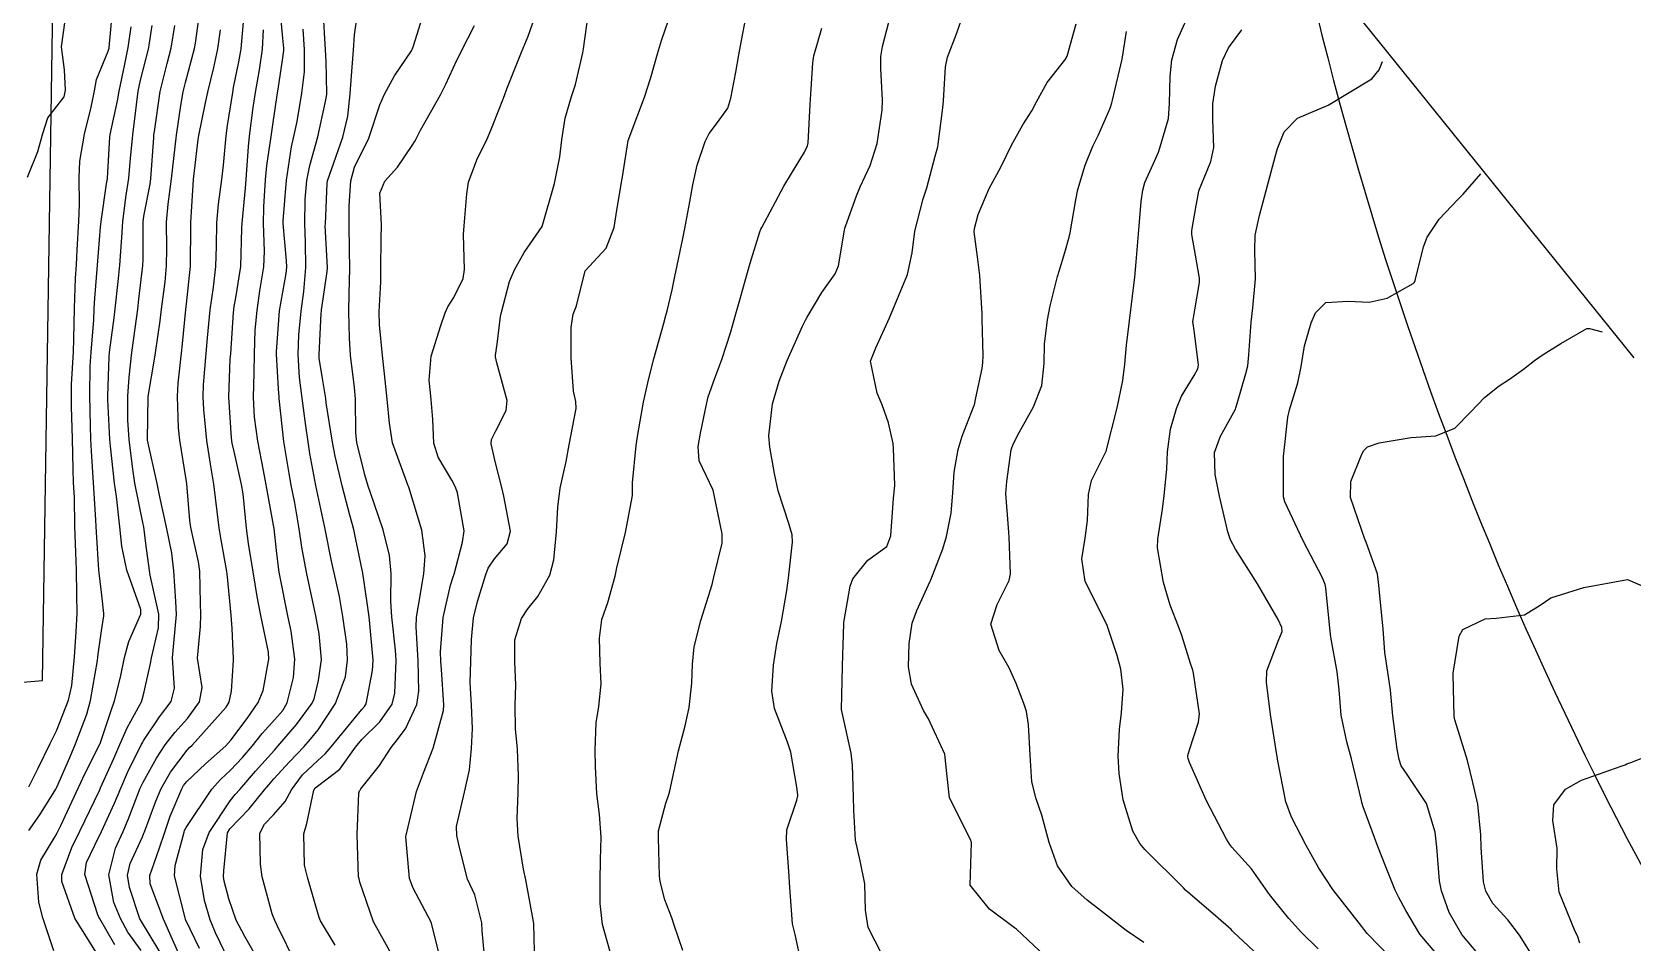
# Model space of a CAD drawing. Header units: metres. Extents: x 292545 to 299085, y 7450245 to 7463078.
# Drawn here: x 296033.9 to 296107.3, y 7458424.2 to 7458466 of the extents above; entities that cross this region are included whole.
import ezdxf

# ---------------------------------------------------------------- set-up
doc = ezdxf.new("R2010")
doc.units = ezdxf.units.M
for name, color, linetype in [('Area', 45, 'Continuous'), ('Curvas de Nivel 1m', 11, 'Continuous'), ('Curvas de Nivel 5m', 15, 'Continuous'), ('Edificações', 30, 'Continuous'), ('Vias Primárias', 230, 'Continuous')]:
    doc.layers.add(name, color=color, linetype=linetype)

msp = doc.modelspace()

# ---------------------------------------------------------------- linework, layer by layer
at = {"layer": 'Area'}
msp.add_polyline3d([(296060.576, 7458513.611, 674.409), (296060.791, 7458513.18, 674.939), (296061.973, 7458511.52, 684.248), (296063.899, 7458508.82, 685.958), (296066.748, 7458504.468, 677.529), (296067.316, 7458503.147, 678.149), (296071.035, 7458497.342, 692.718), (296076.634, 7458489.185, 691.039), (296076.768, 7458488.988, 690.458), (296107.347, 7458451.031, 693.428)], dxfattribs=at)
at = {"layer": 'Curvas de Nivel 1m', "flags": 128}
for points, elevation in [([(296033.699, 7458431.322), (296034.116, 7458432.158), (296034.688, 7458433.313), (296034.781, 7458433.506), (296034.979, 7458433.891), (296035.526, 7458435.302), (296035.676, 7458435.976), (296035.801, 7458437.298), (296035.88, 7458438.448), (296035.915, 7458439.297), (296035.907, 7458440.153), (296035.891, 7458441.298), (296035.864, 7458442.092), (296035.822, 7458443.299), (296035.794, 7458444.608), (296035.761, 7458445.3), (296035.732, 7458445.914), (296035.71, 7458447.301), (296035.666, 7458448.792), (296035.655, 7458449.303), (296035.662, 7458449.797), (296035.749, 7458451.302), (296035.773, 7458451.885), (296035.797, 7458453.301), (296035.843, 7458454.682), (296035.884, 7458455.3), (296035.929, 7458455.989), (296035.998, 7458457.299), (296036.028, 7458458.066), (296036.012, 7458459.299), (296036.043, 7458460.051), (296036.253, 7458461.296), (296036.563, 7458462.539), (296036.713, 7458463.289), (296036.811, 7458463.808), (296037.35, 7458465.112), (296037.391, 7458465.241), (296037.397, 7458465.28), (296037.553, 7458467.096)], 666), ([(296040.014, 7458423.248), (296038.872, 7458425.143), (296038.828, 7458425.216), (296038.803, 7458425.261), (296038.326, 7458426.707), (296038.231, 7458427.27), (296038.361, 7458427.806), (296038.92, 7458429.038), (296038.985, 7458429.197), (296039.011, 7458429.259), (296039.526, 7458430.665), (296039.774, 7458431.252), (296040.204, 7458431.998), (296040.969, 7458433.01), (296041.081, 7458433.128), (296041.193, 7458433.237), (296042.758, 7458434.98), (296042.9, 7458435.211), (296042.998, 7458435.72), (296043.099, 7458437.122), (296043.1, 7458437.209), (296043.034, 7458438.591), (296042.985, 7458439.211), (296042.814, 7458440.967), (296042.784, 7458441.214), (296042.528, 7458442.669), (296042.435, 7458443.22), (296042.35, 7458443.966), (296042.2, 7458445.224), (296042.038, 7458446.142), (296041.874, 7458447.229), (296041.734, 7458448.652), (296041.702, 7458449.232), (296041.725, 7458449.788), (296041.848, 7458451.23), (296041.903, 7458451.943), (296042.029, 7458453.228), (296042.173, 7458454.267), (296042.283, 7458455.22), (296042.309, 7458456.153), (296042.334, 7458457.219), (296042.405, 7458458.075), (296042.558, 7458459.217), (296042.631, 7458459.868), (296042.762, 7458461.215), (296042.824, 7458461.699), (296043.063, 7458463.213), (296043.101, 7458463.438), (296043.344, 7458464.618), (296043.438, 7458465.123), (296043.451, 7458465.209), (296043.605, 7458466.974)], 672), ([(296041.532, 7458423.902), (296040.899, 7458425.24), (296040.89, 7458425.256), (296040.874, 7458425.312), (296040.391, 7458427.245), (296040.425, 7458427.72), (296040.83, 7458429.241), (296040.851, 7458429.314), (296040.925, 7458429.46), (296042.103, 7458431.223), (296042.505, 7458431.662), (296042.956, 7458432.09), (296043.502, 7458432.667), (296043.945, 7458433.2), (296044.404, 7458433.77), (296044.985, 7458434.412), (296045.352, 7458434.824), (296045.553, 7458435.184), (296045.843, 7458436.343), (296045.913, 7458437.181), (296045.741, 7458438.474), (296045.593, 7458439.184), (296045.219, 7458441.031), (296045.19, 7458441.189), (296045.17, 7458441.294), (296045.073, 7458442.173), (296044.958, 7458443.191), (296044.935, 7458443.342), (296044.6, 7458445.195), (296044.471, 7458445.845), (296044.212, 7458447.199), (296044.057, 7458448.293), (296044.013, 7458449.201), (296044.041, 7458450.334), (296044.055, 7458451.201), (296044.092, 7458452.302), (296044.177, 7458453.2), (296044.311, 7458454.104), (296044.491, 7458455.197), (296044.517, 7458455.921), (296044.473, 7458457.198), (296044.495, 7458457.963), (296044.571, 7458459.197), (296044.628, 7458459.851), (296044.821, 7458461.195), (296044.883, 7458461.619), (296045.122, 7458463.192), (296045.15, 7458463.367), (296045.346, 7458464.7), (296045.408, 7458465.133), (296045.409, 7458465.189), (296045.407, 7458465.242), (296045.358, 7458465.697), (296045.227, 7458467.191)], 674), ([(296044.336, 7458423.195), (296043.612, 7458424.456), (296043.225, 7458425.206), (296042.883, 7458426.181), (296042.669, 7458426.991), (296042.64, 7458427.214), (296042.647, 7458427.463), (296042.827, 7458429.211), (296042.925, 7458429.402), (296043.817, 7458430.318), (296044.524, 7458431.194), (296044.715, 7458431.424), (296044.95, 7458431.695), (296045.664, 7458432.482), (296046.331, 7458433.176), (296046.633, 7458433.517), (296046.981, 7458433.946), (296047.783, 7458435.158), (296048.228, 7458436.375), (296048.326, 7458437.15), (296048.295, 7458437.88), (296048.112, 7458439.154), (296047.955, 7458440.059), (296047.714, 7458441.16), (296047.598, 7458441.692), (296047.302, 7458443.158), (296047.097, 7458444.089), (296046.875, 7458445.164), (296046.596, 7458446.636), (296046.515, 7458447.169), (296046.419, 7458447.895), (296046.246, 7458449.174), (296046.123, 7458450.126), (296046.067, 7458451.177), (296046.09, 7458452.075), (296046.193, 7458453.175), (296046.316, 7458454.074), (296046.421, 7458455.172), (296046.405, 7458456.334), (296046.37, 7458457.173), (296046.387, 7458458.296), (296046.453, 7458459.172), (296046.591, 7458459.862), (296046.965, 7458461.165), (296047.319, 7458462.798), (296047.373, 7458463.109), (296047.375, 7458463.159), (296047.345, 7458464.624), (296047.323, 7458465.16), (296047.208, 7458466.999)], 676), ([(296045.976, 7458423.179), (296045.104, 7458424.954), (296044.989, 7458425.189), (296044.876, 7458425.492), (296044.418, 7458427.195), (296044.327, 7458427.771), (296044.309, 7458429.196), (296044.513, 7458429.608), (296044.931, 7458430.043), (296045.468, 7458430.654), (296045.764, 7458431.182), (296046.257, 7458431.873), (296046.963, 7458432.529), (296047.298, 7458432.835), (296047.577, 7458433.161), (296048.99, 7458434.884), (296049.112, 7458435.018), (296049.178, 7458435.138), (296049.479, 7458436.665), (296049.497, 7458437.135), (296049.358, 7458438.817), (296049.321, 7458439.137), (296049.061, 7458440.931), (296049.03, 7458441.108), (296049.025, 7458441.141), (296048.691, 7458442.757), (296048.611, 7458443.145), (296048.438, 7458443.801), (296048.078, 7458445.15), (296047.765, 7458446.515), (296047.644, 7458447.155), (296047.355, 7458448.964), (296047.325, 7458449.158), (296047.172, 7458450.069), (296047.026, 7458451.007), (296047.019, 7458451.162), (296047.119, 7458453.079), (296047.13, 7458453.161), (296047.136, 7458453.229), (296047.212, 7458453.734), (296047.399, 7458454.99), (296047.407, 7458455.158), (296047.307, 7458457.105), (296047.311, 7458457.159), (296047.392, 7458459.039), (296047.413, 7458459.159), (296047.903, 7458460.544), (296048.114, 7458461.152), (296048.338, 7458462.124), (296048.451, 7458463.149), (296048.514, 7458463.97), (296048.599, 7458465.148), (296048.649, 7458465.858), (296048.837, 7458467.145)], 677), ([(296047.768, 7458424.062), (296047.094, 7458425.167), (296047.033, 7458425.326), (296046.88, 7458425.844), (296046.489, 7458427.174), (296046.353, 7458427.724), (296046.329, 7458429.176), (296046.458, 7458429.644), (296046.781, 7458431.172), (296046.838, 7458431.278), (296046.946, 7458431.364), (296047.972, 7458432.14), (296048.689, 7458433.144), (296048.977, 7458433.506), (296049.812, 7458434.304), (296050.374, 7458435.126), (296050.502, 7458435.621), (296050.564, 7458437.124), (296050.536, 7458437.609), (296050.362, 7458439.127), (296050.321, 7458439.857), (296050.323, 7458441.127), (296050.249, 7458441.95), (296049.968, 7458443.131), (296049.371, 7458444.876), (296049.269, 7458445.138), (296049.118, 7458445.648), (296048.754, 7458447.144), (296048.705, 7458447.579), (296048.692, 7458449.145), (296048.644, 7458449.669), (296048.466, 7458451.147), (296048.417, 7458451.922), (296048.383, 7458453.148), (296048.406, 7458453.957), (296048.438, 7458455.148), (296048.416, 7458455.973), (296048.4, 7458457.149), (296048.405, 7458458.005), (296048.472, 7458459.148), (296048.646, 7458459.783), (296049.303, 7458461.114), (296049.808, 7458462.645), (296050.024, 7458463.133), (296050.491, 7458463.973), (296051.26, 7458465.121), (296051.297, 7458465.177), (296051.355, 7458465.346), (296051.901, 7458467.112)], 678), ([(296056.921, 7458423.116), (296056.873, 7458425.05), (296056.51, 7458427.054), (296056.407, 7458427.548), (296056.156, 7458429.058), (296056.113, 7458429.876), (296056.164, 7458431.058), (296056.179, 7458431.829), (296056.125, 7458433.058), (296056.041, 7458433.996), (296056.014, 7458435.06), (296056.055, 7458436.007), (296056.004, 7458437.06), (296056.011, 7458438.077), (296056.312, 7458439.057), (296056.599, 7458439.503), (296057.053, 7458440.065), (296057.615, 7458441.042), (296057.788, 7458441.757), (296057.913, 7458443.038), (296057.973, 7458444.163), (296058.093, 7458445.035), (296058.357, 7458446.264), (296058.505, 7458447.029), (296058.825, 7458448.7), (296058.805, 7458449.025), (296058.691, 7458449.496), (296058.586, 7458451.029), (296058.589, 7458452.421), (296058.679, 7458453.028), (296058.828, 7458453.407), (296059.233, 7458455.02), (296060.19, 7458456.064), (296060.563, 7458457.007), (296060.662, 7458457.603), (296060.891, 7458459.004), (296060.946, 7458459.335), (296061.212, 7458461.001), (296061.23, 7458461.074), (296061.305, 7458461.256), (296061.96, 7458462.99), (296062.249, 7458463.904), (296062.547, 7458464.982), (296062.733, 7458465.598), (296063.206, 7458466.973)], 682), ([(296060.488, 7458423.373), (296060.022, 7458425.009), (296059.919, 7458425.973), (296059.918, 7458427.01), (296059.939, 7458427.978), (296059.966, 7458429.01), (296059.886, 7458430.058), (296059.767, 7458431.012), (296059.708, 7458432.26), (296059.689, 7458433.013), (296059.734, 7458434.261), (296059.862, 7458435.011), (296059.961, 7458436.053), (296059.928, 7458437.011), (296059.886, 7458438.156), (296059.991, 7458439.011), (296060.272, 7458439.787), (296060.611, 7458441.005), (296060.682, 7458441.389), (296061.083, 7458443), (296061.4, 7458444.706), (296061.404, 7458444.997), (296061.399, 7458445.279), (296061.577, 7458446.993), (296061.652, 7458447.506), (296061.911, 7458448.989), (296062.136, 7458450.018), (296062.391, 7458450.982), (296062.84, 7458452.616), (296062.938, 7458452.974), (296062.996, 7458453.183), (296063.221, 7458454.144), (296063.366, 7458454.834), (296063.394, 7458454.968), (296063.712, 7458456.502), (296063.801, 7458456.965), (296064.037, 7458458.19), (296064.178, 7458458.961), (296064.374, 7458459.871), (296064.734, 7458460.956), (296064.93, 7458461.33), (296065.312, 7458461.834), (296065.775, 7458462.489), (296065.924, 7458462.944), (296066.14, 7458464.136), (296066.289, 7458464.941), (296066.451, 7458465.845), (296066.662, 7458466.937)], 683), ([(296033.705, 7458429.322), (296034.207, 7458430.04), (296034.942, 7458431.212), (296034.991, 7458431.309), (296035.584, 7458432.681), (296035.846, 7458433.297), (296036.358, 7458434.66), (296036.535, 7458435.287), (296036.855, 7458437.126), (296036.875, 7458437.282), (296036.884, 7458437.412), (296037.031, 7458438.492), (296037.145, 7458439.175), (296037.153, 7458439.279), (296037.051, 7458440.131), (296036.935, 7458441.155), (296036.923, 7458441.282), (296036.81, 7458443.014), (296036.797, 7458443.284), (296036.786, 7458443.586), (296036.672, 7458445.287), (296036.574, 7458446.735), (296036.552, 7458447.289), (296036.536, 7458447.895), (296036.501, 7458449.29), (296036.523, 7458450.636), (296036.56, 7458451.289), (296036.684, 7458452.774), (296036.703, 7458453.287), (296036.729, 7458453.769), (296036.859, 7458455.286), (296036.993, 7458457.026), (296037.02, 7458457.283), (296037.27, 7458459.016), (296037.307, 7458459.245), (296037.309, 7458459.28), (296037.417, 7458461.163), (296037.432, 7458461.279), (296037.77, 7458462.824), (296037.854, 7458463.275), (296038.111, 7458464.502), (296038.269, 7458465.271), (296038.402, 7458466.23)], 667), ([(296034.858, 7458423.797), (296034.339, 7458425.315), (296034.17, 7458426.031), (296034.077, 7458427.318), (296034.26, 7458427.959), (296034.919, 7458429.051), (296035.01, 7458429.22), (296035.054, 7458429.308), (296035.168, 7458429.549), (296035.982, 7458431.294), (296036.294, 7458431.948), (296036.96, 7458433.28), (296036.973, 7458433.313), (296037.471, 7458434.793), (296037.636, 7458435.274), (296037.908, 7458436.367), (296038.087, 7458437.269), (296038.295, 7458437.996), (296038.849, 7458439.262), (296038.84, 7458439.467), (296038.2, 7458441.269), (296037.975, 7458442.37), (296037.881, 7458443.272), (296037.72, 7458444.658), (296037.638, 7458445.275), (296037.444, 7458446.963), (296037.418, 7458447.277), (296037.333, 7458449.106), (296037.328, 7458449.278), (296037.392, 7458451.067), (296037.409, 7458451.278), (296037.615, 7458452.86), (296037.665, 7458453.275), (296037.824, 7458454.674), (296037.885, 7458455.273), (296037.971, 7458456.547), (296038.016, 7458457.272), (296038.155, 7458458.38), (296038.287, 7458459.27), (296038.371, 7458460.185), (296038.473, 7458461.268), (296038.571, 7458462.007), (296038.728, 7458463.266), (296038.823, 7458463.773), (296039.203, 7458465.261), (296039.229, 7458465.386), (296039.363, 7458466.279)], 668), ([(296036.856, 7458423.631), (296035.814, 7458425.301), (296035.213, 7458426.983), (296035.224, 7458427.307), (296035.68, 7458428.534), (296036.043, 7458429.293), (296036.942, 7458431.153), (296036.981, 7458431.241), (296036.999, 7458431.279), (296037.605, 7458432.632), (296037.878, 7458433.271), (296038.213, 7458434.035), (296038.882, 7458435.261), (296038.912, 7458435.343), (296038.997, 7458435.681), (296039.284, 7458436.983), (296039.336, 7458437.257), (296039.655, 7458438.632), (296039.671, 7458439.254), (296039.277, 7458441.042), (296039.234, 7458441.258), (296039.075, 7458442.496), (296038.975, 7458443.261), (296038.952, 7458443.394), (296038.573, 7458445.265), (296038.469, 7458445.917), (296038.302, 7458447.268), (296038.249, 7458448.166), (296038.253, 7458449.269), (296038.302, 7458450.138), (296038.431, 7458451.268), (296038.521, 7458451.935), (296038.7, 7458453.265), (296038.756, 7458453.718), (296038.935, 7458455.263), (296038.951, 7458455.547), (296038.954, 7458457.263), (296038.982, 7458457.537), (296039.27, 7458458.999), (296039.307, 7458459.259), (296039.433, 7458461.126), (296039.447, 7458461.258), (296039.467, 7458461.42), (296039.733, 7458463.254), (296040.052, 7458464.539), (296040.23, 7458465.247), (296040.405, 7458466.286)], 669), ([(296040.716, 7458423.38), (296039.89, 7458425.25), (296039.275, 7458426.87), (296039.263, 7458427.256), (296039.679, 7458428.484), (296039.939, 7458429.25), (296040.193, 7458429.984), (296040.721, 7458431.242), (296040.8, 7458431.387), (296040.948, 7458431.567), (296041.805, 7458432.382), (296042.742, 7458433.213), (296042.976, 7458433.474), (296043.719, 7458434.469), (296044.233, 7458435.198), (296044.45, 7458435.744), (296044.716, 7458437.193), (296044.705, 7458437.506), (296044.343, 7458439.197), (296044.189, 7458440.061), (296044.002, 7458441.201), (296043.786, 7458442.492), (296043.698, 7458443.204), (296043.538, 7458444.774), (296043.466, 7458445.206), (296043.128, 7458446.717), (296043.034, 7458447.113), (296043.018, 7458447.212), (296043.001, 7458447.346), (296042.877, 7458449.214), (296042.95, 7458450.983), (296042.969, 7458451.213), (296043.096, 7458453.105), (296043.104, 7458453.211), (296043.118, 7458453.297), (296043.213, 7458453.876), (296043.408, 7458455.031), (296043.425, 7458455.208), (296043.482, 7458456.976), (296043.493, 7458457.208), (296043.653, 7458458.823), (296043.683, 7458459.206), (296043.778, 7458460.723), (296043.83, 7458461.205), (296044.002, 7458462.517), (296044.105, 7458463.202), (296044.287, 7458464.253), (296044.42, 7458465.199), (296044.469, 7458466.092)], 673), ([(296050.34, 7458423.643), (296049.515, 7458425.134), (296048.891, 7458426.945), (296048.855, 7458427.103), (296048.847, 7458427.141), (296048.838, 7458427.196), (296048.766, 7458429.142), (296048.84, 7458431.039), (296048.873, 7458431.141), (296048.903, 7458431.181), (296048.944, 7458431.227), (296049.791, 7458432.301), (296050.332, 7458433.126), (296050.611, 7458433.489), (296050.982, 7458433.991), (296051.51, 7458435.112), (296051.603, 7458435.715), (296051.563, 7458437.112), (296051.473, 7458438.677), (296051.491, 7458439.113), (296051.588, 7458439.652), (296051.828, 7458441.109), (296051.896, 7458441.933), (296051.735, 7458443.11), (296051.143, 7458445.089), (296051.131, 7458445.12), (296051.113, 7458445.155), (296050.393, 7458447.127), (296050.249, 7458448.026), (296050.154, 7458449.13), (296050.022, 7458450.283), (296049.937, 7458451.132), (296049.795, 7458452.536), (296049.782, 7458453.134), (296049.85, 7458454.508), (296049.863, 7458455.134), (296049.879, 7458456.501), (296049.885, 7458457.134), (296049.813, 7458458.589), (296050.033, 7458459.132), (296050.628, 7458459.781), (296051.298, 7458460.767), (296051.425, 7458460.994), (296051.494, 7458461.117), (296051.677, 7458461.484), (296052.597, 7458463.101), (296052.838, 7458463.589), (296053.347, 7458464.687), (296053.48, 7458464.959), (296053.547, 7458465.088), (296054.158, 7458466.285)], 679), ([(296054.662, 7458423.073), (296054.512, 7458424.718), (296054.491, 7458425.076), (296054.171, 7458426.366), (296053.84, 7458427.086), (296053.466, 7458428.54), (296053.345, 7458429.094), (296053.336, 7458429.503), (296053.702, 7458431.082), (296053.92, 7458432.113), (296054.013, 7458433.079), (296054.055, 7458434.001), (296054.024, 7458435.08), (296053.961, 7458436.123), (296053.982, 7458437.08), (296054.024, 7458438.084), (296054.104, 7458439.079), (296054.291, 7458439.837), (296054.673, 7458441.074), (296054.779, 7458441.36), (296055.07, 7458441.799), (296055.656, 7458442.485), (296055.8, 7458443.063), (296055.505, 7458444.668), (296055.407, 7458445.067), (296055.124, 7458446.196), (296054.915, 7458447.072), (296054.936, 7458447.271), (296055.139, 7458447.676), (296055.61, 7458448.604), (296055.657, 7458449.065), (296055.179, 7458450.8), (296055.113, 7458451.071), (296055.113, 7458451.142), (296055.189, 7458451.647), (296055.35, 7458452.92), (296055.373, 7458453.068), (296055.763, 7458454.527), (296055.986, 7458455.062), (296056.439, 7458455.86), (296057.253, 7458457.05), (296057.83, 7458459.034), (296058.069, 7458460.255), (296058.165, 7458461.031), (296058.313, 7458462.03), (296058.602, 7458463.027), (296058.782, 7458463.572), (296059.128, 7458465.022), (296059.161, 7458465.206), (296059.369, 7458466.76)], 681), ([(296063.711, 7458423.817), (296063.322, 7458424.973), (296063.206, 7458425.305), (296062.885, 7458426.14), (296062.668, 7458426.982), (296062.641, 7458427.238), (296062.59, 7458428.983), (296062.602, 7458429.307), (296062.939, 7458430.577), (296063.073, 7458430.978), (296063.115, 7458431.148), (296063.522, 7458432.972), (296063.823, 7458434.125), (296064.006, 7458434.965), (296064.123, 7458436.082), (296064.156, 7458436.963), (296064.237, 7458437.75), (296064.547, 7458438.957), (296065.06, 7458440.612), (296065.123, 7458440.889), (296065.137, 7458440.949), (296065.515, 7458442.509), (296065.524, 7458442.946), (296065.113, 7458444.95), (296064.459, 7458446.293), (296064.42, 7458446.957), (296064.526, 7458447.569), (296064.811, 7458448.953), (296064.881, 7458449.229), (296065.169, 7458450.043), (296065.417, 7458450.71), (296065.502, 7458450.947), (296065.916, 7458452.222), (296066.122, 7458452.941), (296066.354, 7458453.801), (296066.676, 7458454.936), (296066.805, 7458455.367), (296067.252, 7458456.809), (296067.3, 7458456.929), (296067.342, 7458457.017), (296068.348, 7458458.914), (296068.704, 7458459.487), (296069.296, 7458460.468), (296069.438, 7458460.762), (296069.47, 7458460.898), (296069.56, 7458462.659), (296069.574, 7458462.897), (296069.673, 7458464.563), (296069.723, 7458464.896), (296070.089, 7458466.166)], 684), ([(296072.854, 7458423.618), (296072.222, 7458424.867), (296072.092, 7458425.657), (296072.07, 7458426.868), (296071.853, 7458427.926), (296071.642, 7458428.873), (296071.554, 7458430.257), (296071.552, 7458430.874), (296071.505, 7458432.327), (296071.431, 7458432.875), (296070.993, 7458434.88), (296071.045, 7458436.848), (296071.044, 7458436.88), (296071.097, 7458438.814), (296071.1, 7458438.879), (296071.393, 7458440.542), (296071.511, 7458440.876), (296072.199, 7458441.741), (296073.078, 7458442.368), (296073.258, 7458442.857), (296073.383, 7458444.581), (296073.409, 7458444.856), (296073.435, 7458445.174), (296073.383, 7458446.856), (296073.364, 7458447.086), (296073.145, 7458448.041), (296072.859, 7458448.863), (296072.629, 7458449.397), (296072.325, 7458450.869), (296072.564, 7458451.491), (296073.203, 7458452.86), (296074.019, 7458454.848), (296074.231, 7458455.852), (296074.366, 7458456.843), (296074.748, 7458458.318), (296074.912, 7458458.835), (296074.994, 7458459.116), (296075.295, 7458460.283), (296075.412, 7458460.718), (296075.433, 7458460.829), (296075.643, 7458462.503), (296075.68, 7458462.826), (296075.77, 7458464.394), (296075.86, 7458464.825), (296076.274, 7458465.906), (296076.589, 7458466.818)], 686), ([(296080.848, 7458423.076), (296079.018, 7458424.788), (296078.941, 7458424.856), (296078.874, 7458424.904), (296077.784, 7458425.703), (296076.893, 7458426.81), (296076.965, 7458428.767), (296076.951, 7458428.81), (296076.924, 7458428.87), (296075.944, 7458430.82), (296075.835, 7458431.941), (296075.741, 7458432.822), (296074.987, 7458434.447), (296074.757, 7458434.834), (296074.2, 7458436.037), (296074.067, 7458436.844), (296074.094, 7458437.915), (296074.242, 7458438.842), (296074.455, 7458439.426), (296075.062, 7458440.767), (296075.086, 7458440.807), (296075.095, 7458440.83), (296075.649, 7458442.252), (296075.82, 7458442.823), (296076.032, 7458443.888), (296076.1, 7458444.82), (296076.167, 7458445.775), (296076.353, 7458446.818), (296076.525, 7458447.43), (296077.072, 7458448.811), (296077.094, 7458448.87), (296077.159, 7458449.188), (296077.444, 7458450.542), (296077.486, 7458450.805), (296077.493, 7458451.112), (296077.455, 7458452.806), (296077.449, 7458453.05), (296077.341, 7458454.808), (296077.236, 7458455.668), (296077.088, 7458456.812), (296077.101, 7458456.965), (296077.261, 7458457.604), (296077.767, 7458458.803), (296078.299, 7458459.783), (296078.793, 7458460.788), (296079.312, 7458461.72), (296079.729, 7458462.366), (296079.95, 7458462.774), (296080.434, 7458463.667), (296081.283, 7458464.761), (296081.309, 7458464.795), (296081.345, 7458464.877), (296081.769, 7458466.354)], 687), ([(296090.847, 7458422.906), (296088.971, 7458424.669), (296088.924, 7458424.719), (296088.874, 7458424.774), (296088.15, 7458425.407), (296086.891, 7458426.485), (296086.785, 7458426.585), (296086.681, 7458426.693), (296084.919, 7458428.45), (296084.685, 7458428.722), (296084.362, 7458429.293), (296083.926, 7458430.73), (296083.743, 7458431.944), (296083.687, 7458432.733), (296083.744, 7458433.97), (296083.845, 7458434.731), (296083.92, 7458435.814), (296083.816, 7458436.732), (296083.648, 7458437.36), (296083.191, 7458438.738), (296083.038, 7458439.057), (296082.178, 7458440.749), (296082.022, 7458441.802), (296082.183, 7458442.749), (296082.283, 7458443.56), (296082.331, 7458444.748), (296082.466, 7458445.4), (296083.133, 7458446.74), (296083.651, 7458448.733), (296083.911, 7458449.99), (296083.994, 7458450.728), (296084.071, 7458451.606), (296084.207, 7458452.725), (296084.35, 7458453.858), (296084.454, 7458454.722), (296084.523, 7458455.431), (296084.619, 7458456.72), (296084.753, 7458458.203), (296084.817, 7458458.717), (296084.916, 7458459.078), (296085.291, 7458459.925), (296085.536, 7458460.471), (296085.624, 7458460.707), (296086, 7458462.019), (296086.052, 7458462.703), (296086.076, 7458463.962), (296086.158, 7458464.702), (296086.416, 7458465.64), (296086.886, 7458466.695)], 689), ([(296038.858, 7458423.809), (296038.25, 7458424.652), (296037.906, 7458425.275), (296037.612, 7458426.011), (296037.368, 7458427.283), (296037.675, 7458428.509), (296038.03, 7458429.269), (296038.298, 7458429.898), (296038.818, 7458431.261), (296038.855, 7458431.35), (296038.947, 7458431.534), (296039.569, 7458432.649), (296039.963, 7458433.25), (296040.401, 7458433.824), (296040.985, 7458434.471), (296041.537, 7458435.232), (296041.655, 7458435.885), (296041.45, 7458437.233), (296041.578, 7458438.689), (296041.603, 7458439.232), (296041.579, 7458439.763), (296041.546, 7458441.233), (296041.492, 7458441.659), (296041.131, 7458443.239), (296041.088, 7458443.561), (296040.953, 7458445.242), (296040.923, 7458445.434), (296040.628, 7458447.245), (296040.571, 7458447.816), (296040.522, 7458449.246), (296040.555, 7458449.86), (296040.716, 7458451.245), (296040.759, 7458451.673), (296040.906, 7458453.243), (296040.941, 7458453.509), (296041.125, 7458455.232), (296041.135, 7458457.115), (296041.135, 7458457.232), (296041.262, 7458459.219), (296041.275, 7458459.348), (296041.475, 7458461.053), (296041.5, 7458461.228), (296041.813, 7458462.73), (296041.925, 7458463.224), (296042.2, 7458464.361), (296042.378, 7458465.22), (296042.501, 7458466.08)], 671), ([(296084.865, 7458424.173), (296084.051, 7458424.728), (296082.882, 7458425.655), (296082.271, 7458426.13), (296081.56, 7458426.753), (296080.907, 7458427.702), (296080.53, 7458428.766), (296080.184, 7458430.02), (296079.923, 7458430.775), (296079.736, 7458431.563), (296079.657, 7458432.78), (296079.572, 7458434.193), (296079.48, 7458434.783), (296079.362, 7458435.15), (296079.006, 7458436.076), (296078.685, 7458436.793), (296078.232, 7458437.587), (296077.842, 7458438.802), (296078.141, 7458439.705), (296078.695, 7458440.794), (296078.749, 7458441.11), (296078.695, 7458442.794), (296078.659, 7458443.225), (296078.542, 7458444.796), (296078.574, 7458445.34), (296078.785, 7458446.793), (296078.865, 7458447.063), (296079.141, 7458447.595), (296079.81, 7458448.78), (296080.185, 7458449.752), (296080.295, 7458450.769), (296080.314, 7458451.646), (296080.443, 7458452.768), (296080.57, 7458453.406), (296080.911, 7458454.763), (296080.985, 7458455.004), (296081.239, 7458455.864), (296081.444, 7458456.564), (296081.486, 7458456.758), (296081.741, 7458458.282), (296081.839, 7458458.754), (296082.17, 7458459.871), (296082.528, 7458460.748), (296082.782, 7458461.271), (296083.32, 7458462.489), (296083.404, 7458462.739), (296083.438, 7458462.852), (296083.879, 7458464.732), (296084.076, 7458466.015)], 688), ([(296096.847, 7458422.81), (296095.12, 7458424.596), (296095.009, 7458424.733), (296094.876, 7458424.914), (296093.546, 7458426.613), (296092.903, 7458427.594), (296092.322, 7458428.626), (296091.639, 7458429.927), (296091.379, 7458430.636), (296091.002, 7458432.6), (296090.996, 7458432.64), (296090.965, 7458432.793), (296090.686, 7458434.645), (296090.492, 7458436.132), (296090.513, 7458436.647), (296091.027, 7458438.01), (296091.209, 7458438.461), (296091.194, 7458438.638), (296091.038, 7458439.006), (296090.086, 7458440.655), (296089.689, 7458441.28), (296089.079, 7458442.235), (296088.851, 7458442.672), (296088.728, 7458443.034), (296088.338, 7458444.678), (296088.135, 7458445.668), (296088.113, 7458446.68), (296088.384, 7458447.434), (296089.074, 7458448.671), (296089.096, 7458448.728), (296089.157, 7458448.931), (296089.543, 7458450.299), (296089.633, 7458450.663), (296089.691, 7458451.165), (296089.791, 7458452.661), (296089.872, 7458453.323), (296089.988, 7458454.659), (296089.954, 7458455.948), (296089.976, 7458456.659), (296090.169, 7458457.563), (296090.468, 7458458.652), (296090.901, 7458460.257), (296091.008, 7458460.644), (296091.304, 7458461.404), (296091.92, 7458462.028), (296093.323, 7458462.62), (296095.335, 7458463.837), (296095.67, 7458464.256), (296095.813, 7458464.63)], 691), ([(296098.85, 7458423.012), (296097.533, 7458424.563), (296096.884, 7458425.651), (296096.566, 7458426.251), (296096.402, 7458426.577), (296095.974, 7458427.654), (296095.602, 7458428.59), (296094.94, 7458430.403), (296094.877, 7458430.601), (296094.853, 7458430.692), (296094.401, 7458432.606), (296094.186, 7458433.396), (296093.924, 7458434.611), (296093.834, 7458435.782), (296093.734, 7458436.613), (296093.453, 7458438.192), (296093.399, 7458438.616), (296093.22, 7458440.459), (296093.188, 7458440.619), (296093.066, 7458440.918), (296092.172, 7458442.629), (296091.332, 7458444.406), (296091.278, 7458444.638), (296091.282, 7458446.488), (296091.294, 7458446.638), (296091.478, 7458448.308), (296091.548, 7458448.636), (296091.929, 7458449.875), (296092.09, 7458450.631), (296092.246, 7458451.575), (296092.55, 7458452.627), (296092.746, 7458453.086), (296093.212, 7458453.568), (296094.243, 7458453.634), (296095.213, 7458453.582), (296096.034, 7458453.763), (296097.222, 7458454.438), (296097.286, 7458454.506), (296097.316, 7458454.569), (296097.698, 7458456.114), (296097.871, 7458456.564), (296098.422, 7458457.398), (296099.27, 7458458.302), (296099.519, 7458458.546), (296100.333, 7458459.48)], 692), ([(296100.848, 7458422.887), (296099.46, 7458424.544), (296098.883, 7458425.559), (296098.532, 7458426.554), (296098.443, 7458427.009), (296098.318, 7458428.556), (296098.241, 7458429.239), (296097.835, 7458430.561), (296096.956, 7458431.898), (296096.681, 7458432.295), (296096.578, 7458432.576), (296096.486, 7458433.061), (296096.289, 7458434.581), (296096.188, 7458435.765), (296096.063, 7458436.584), (296095.929, 7458437.493), (296095.844, 7458438.588), (296095.707, 7458439.937), (296095.658, 7458440.591), (296095.589, 7458441.113), (296095.082, 7458442.521), (296095.053, 7458442.6), (296095.03, 7458442.654), (296094.356, 7458444.607), (296094.373, 7458445.349), (296094.874, 7458446.603), (296094.959, 7458446.777), (296095.136, 7458446.936), (296095.666, 7458447.12), (296097.141, 7458447.364), (296098.263, 7458447.437), (296099.145, 7458447.792), (296099.868, 7458448.539), (296100.497, 7458449.196), (296101.171, 7458449.74), (296101.641, 7458450.05), (296102.293, 7458450.509), (296102.792, 7458450.899), (296103.19, 7458451.175), (296104.008, 7458451.678), (296105.202, 7458452.365), (296105.312, 7458452.368), (296105.893, 7458452.22)], 693), ([(296102.855, 7458423.324), (296102.105, 7458424.512), (296101.572, 7458425.212), (296100.887, 7458425.967), (296100.555, 7458426.533), (296100.462, 7458426.969), (296100.348, 7458428.536), (296100.328, 7458429.13), (296100.195, 7458430.537), (296099.97, 7458431.523), (296099.717, 7458432.542), (296099.142, 7458434.397), (296099.107, 7458434.549), (296099.062, 7458436.5), (296099.065, 7458436.549), (296099.337, 7458438.24), (296099.509, 7458438.545), (296100.53, 7458439.045), (296101.041, 7458439.077), (296102.329, 7458439.222), (296103.051, 7458439.672), (296103.547, 7458440.004), (296105.063, 7458440.48), (296107.067, 7458440.842), (296107.979, 7458440.441)], 694)]:
    msp.add_lwpolyline(points, dxfattribs=dict(at, elevation=elevation))
at = {"layer": 'Curvas de Nivel 5m', "flags": 128}
for points, elevation in [([(296037.649, 7458424.067), (296036.944, 7458425.289), (296036.922, 7458425.338), (296036.875, 7458425.45), (296036.275, 7458427.296), (296036.347, 7458427.85), (296036.919, 7458429.027), (296037.004, 7458429.197), (296037.041, 7458429.279), (296037.631, 7458430.578), (296037.92, 7458431.27), (296038.236, 7458431.985), (296038.861, 7458433.261), (296038.899, 7458433.335), (296038.975, 7458433.474), (296039.702, 7458434.537), (296040.233, 7458435.248), (296040.386, 7458435.859), (296040.3, 7458437.247), (296040.352, 7458437.918), (296040.475, 7458439.246), (296040.451, 7458439.844), (296040.356, 7458441.247), (296040.268, 7458442.051), (296040.021, 7458443.251), (296039.721, 7458444.636), (296039.594, 7458445.255), (296039.148, 7458447.244), (296039.15, 7458447.26), (296039.175, 7458449.248), (296039.468, 7458450.97), (296039.517, 7458451.257), (296039.725, 7458452.727), (296039.793, 7458453.254), (296039.953, 7458454.522), (296040.023, 7458455.248), (296040.033, 7458456.041), (296040.026, 7458457.248), (296040.094, 7458458.08), (296040.256, 7458459.245), (296040.357, 7458460.174), (296040.474, 7458461.242), (296040.684, 7458462.607), (296040.793, 7458463.238), (296040.895, 7458463.671), (296041.306, 7458465.231), (296041.355, 7458465.471), (296041.568, 7458467.031)], 670), ([(296052.603, 7458423.355), (296052.161, 7458425.107), (296051.335, 7458426.669), (296051.165, 7458427.117), (296051.011, 7458429.029), (296051.021, 7458429.119), (296051.043, 7458429.237), (296051.488, 7458431.112), (296051.81, 7458431.966), (296052.254, 7458433.101), (296052.728, 7458434.831), (296052.743, 7458435.094), (296052.635, 7458436.721), (296052.605, 7458437.096), (296052.597, 7458437.518), (296052.717, 7458439.095), (296053.058, 7458440.591), (296053.183, 7458440.967), (296053.217, 7458441.088), (296053.602, 7458442.561), (296053.674, 7458443.084), (296053.369, 7458444.828), (296053.275, 7458445.088), (296053.116, 7458445.404), (296052.491, 7458446.464), (296052.284, 7458447.103), (296052.236, 7458448.196), (296052.168, 7458449.105), (296052.073, 7458450.007), (296052.172, 7458451.105), (296052.609, 7458452.51), (296052.804, 7458453.096), (296052.928, 7458453.373), (296053.213, 7458453.795), (296053.64, 7458454.673), (296053.702, 7458455.085), (296053.652, 7458456.683), (296053.674, 7458457.086), (296053.802, 7458458.55), (296053.879, 7458459.084), (296054.256, 7458460.113), (296054.728, 7458461.076), (296054.905, 7458461.476), (296055.317, 7458462.513), (296055.528, 7458463.067), (296055.643, 7458463.382), (296056.315, 7458465.055), (296056.613, 7458465.792), (296057.068, 7458467.045)], 680), ([(296069.155, 7458423.205), (296068.869, 7458424.543), (296068.775, 7458424.911), (296068.745, 7458425.041), (296068.602, 7458426.913), (296068.592, 7458427.218), (296068.47, 7458428.915), (296068.491, 7458429.35), (296068.941, 7458430.71), (296068.988, 7458430.909), (296068.989, 7458430.955), (296068.947, 7458431.318), (296068.668, 7458432.913), (296068.512, 7458433.373), (296067.918, 7458434.916), (296067.801, 7458435.718), (296067.88, 7458436.917), (296068.031, 7458437.911), (296068.237, 7458438.912), (296068.488, 7458440.339), (296068.567, 7458440.907), (296068.742, 7458442.568), (296068.725, 7458442.905), (296068.577, 7458443.422), (296068.09, 7458444.915), (296067.916, 7458445.713), (296067.706, 7458446.921), (296067.665, 7458447.449), (296067.827, 7458448.92), (296068.134, 7458449.95), (296068.507, 7458450.91), (296069.199, 7458452.473), (296069.348, 7458452.752), (296069.423, 7458452.898), (296070.088, 7458454.024), (296070.699, 7458454.885), (296070.864, 7458455.256), (296071.129, 7458456.881), (296071.155, 7458456.98), (296071.257, 7458457.267), (296071.679, 7458458.466), (296071.852, 7458458.874), (296072.306, 7458459.851), (296072.625, 7458460.86), (296072.856, 7458462.394), (296072.871, 7458462.857), (296072.797, 7458464.317), (296072.801, 7458464.858), (296072.882, 7458465.325), (296073.278, 7458466.851)], 685), ([(296033.643, 7458459.326), (296034.11, 7458460.506), (296034.351, 7458461.32), (296034.583, 7458462.044), (296035.32, 7458463.003), (296035.385, 7458463.309), (296035.337, 7458464.246), (296035.209, 7458465.311), (296035.365, 7458466.511)], 665), ([(296042.855, 7458423.409), (296042.268, 7458424.62), (296042.03, 7458425.223), (296041.758, 7458426.103), (296041.577, 7458427.23), (296041.693, 7458428.446), (296041.978, 7458429.224), (296042.938, 7458430.688), (296043.178, 7458430.97), (296043.382, 7458431.206), (296044.108, 7458432.046), (296044.97, 7458433.007), (296045.058, 7458433.103), (296045.137, 7458433.188), (296045.981, 7458434.182), (296046.708, 7458435.173), (296046.796, 7458435.371), (296047.003, 7458436.206), (296047.131, 7458437.168), (296047.031, 7458438.351), (296046.875, 7458439.172), (296046.829, 7458439.388), (296046.445, 7458441.176), (296046.238, 7458442.336), (296046.112, 7458443.175), (296045.905, 7458444.374), (296045.746, 7458445.181), (296045.645, 7458445.709), (296045.407, 7458447.186), (296045.198, 7458449.154), (296045.196, 7458449.19), (296045.191, 7458449.217), (296045.167, 7458449.6), (296045.064, 7458451.191), (296045.068, 7458451.307), (296045.203, 7458453.19), (296045.51, 7458454.904), (296045.541, 7458455.185), (296045.534, 7458455.483), (296045.377, 7458457.188), (296045.377, 7458457.311), (296045.522, 7458459.186), (296045.76, 7458460.72), (296045.868, 7458461.182), (296046.015, 7458461.884), (296046.235, 7458463.176), (296046.349, 7458464.164), (296046.361, 7458465.175), (296046.297, 7458466.111)], 675), ([(296092.862, 7458423.89), (296092.105, 7458424.632), (296091.523, 7458425.284), (296090.887, 7458426.075), (296090.637, 7458426.39), (296090.452, 7458426.647), (296089.808, 7458427.562), (296088.912, 7458428.559), (296088.818, 7458428.671), (296088.661, 7458428.928), (296087.746, 7458430.682), (296086.96, 7458432.447), (296086.896, 7458432.625), (296086.887, 7458432.691), (296086.893, 7458432.762), (296086.968, 7458433.033), (296087.382, 7458434.291), (296087.429, 7458434.686), (296087.15, 7458436.55), (296087.113, 7458436.689), (296087.016, 7458436.987), (296086.614, 7458438.281), (296086.466, 7458438.696), (296086.075, 7458439.672), (296085.77, 7458440.703), (296085.489, 7458442.295), (296085.505, 7458442.706), (296085.731, 7458444.077), (296085.799, 7458444.703), (296085.918, 7458445.909), (296085.956, 7458446.702), (296086.089, 7458447.755), (296086.369, 7458448.698), (296086.589, 7458449.268), (296087.176, 7458450.22), (296087.346, 7458450.523), (296087.37, 7458450.688), (296087.198, 7458452.169), (296087.122, 7458452.691), (296087.125, 7458452.769), (296087.208, 7458453.226), (296087.418, 7458454.491), (296087.417, 7458454.688), (296087.239, 7458455.743), (296087.076, 7458456.692), (296087.078, 7458456.869), (296087.266, 7458458.02), (296087.37, 7458458.591), (296087.398, 7458458.689), (296087.942, 7458460.034), (296088.073, 7458460.682), (296088.042, 7458461.956), (296088.027, 7458462.683), (296088.152, 7458463.498), (296088.48, 7458464.673), (296088.755, 7458465.266), (296089.364, 7458466.08)], 690), ([(296104.868, 7458424.147), (296104.762, 7458424.481), (296104.667, 7458424.69), (296103.932, 7458426.49), (296103.826, 7458427.568), (296103.837, 7458428.491), (296103.64, 7458429.785), (296103.681, 7458430.493), (296104.22, 7458431.217), (296104.954, 7458431.625), (296106.777, 7458432.269), (296106.962, 7458432.341), (296107.035, 7458432.377), (296107.212, 7458432.448), (296108.469, 7458432.936)], 695)]:
    msp.add_lwpolyline(points, dxfattribs=dict(at, elevation=elevation))
at = {"layer": 'Edificações'}
msp.add_lwpolyline([(296034.336, 7458436.208), (296035.463, 7458510.199), (296017.102, 7458510.199), (296017.275, 7458436.369), (296020.035, 7458435.984), (296020.311, 7458417.759), (296030.687, 7458417.814), (296030.909, 7458435.918)], close=True, dxfattribs=at)
at = {"layer": 'Vias Primárias', "elevation": 691.943}
msp.add_lwpolyline([(296092.058, 7458470.01, 0.102683), (296119.976, 7458408.083, -0.286616), (296127.274, 7458387.074, 0.029524), (296106.534, 7458344.863, 0.243181), (296109.886, 7458279.236, 0.136226), (296141.726, 7458251.143, 0.184308), (296194.944, 7458249.95, 0.0502), (296238.434, 7458278.791, 0.035232), (296258.116, 7458294.583, 0.255131)], format="xyb", dxfattribs=at)

doc.saveas('drawing.dxf')
